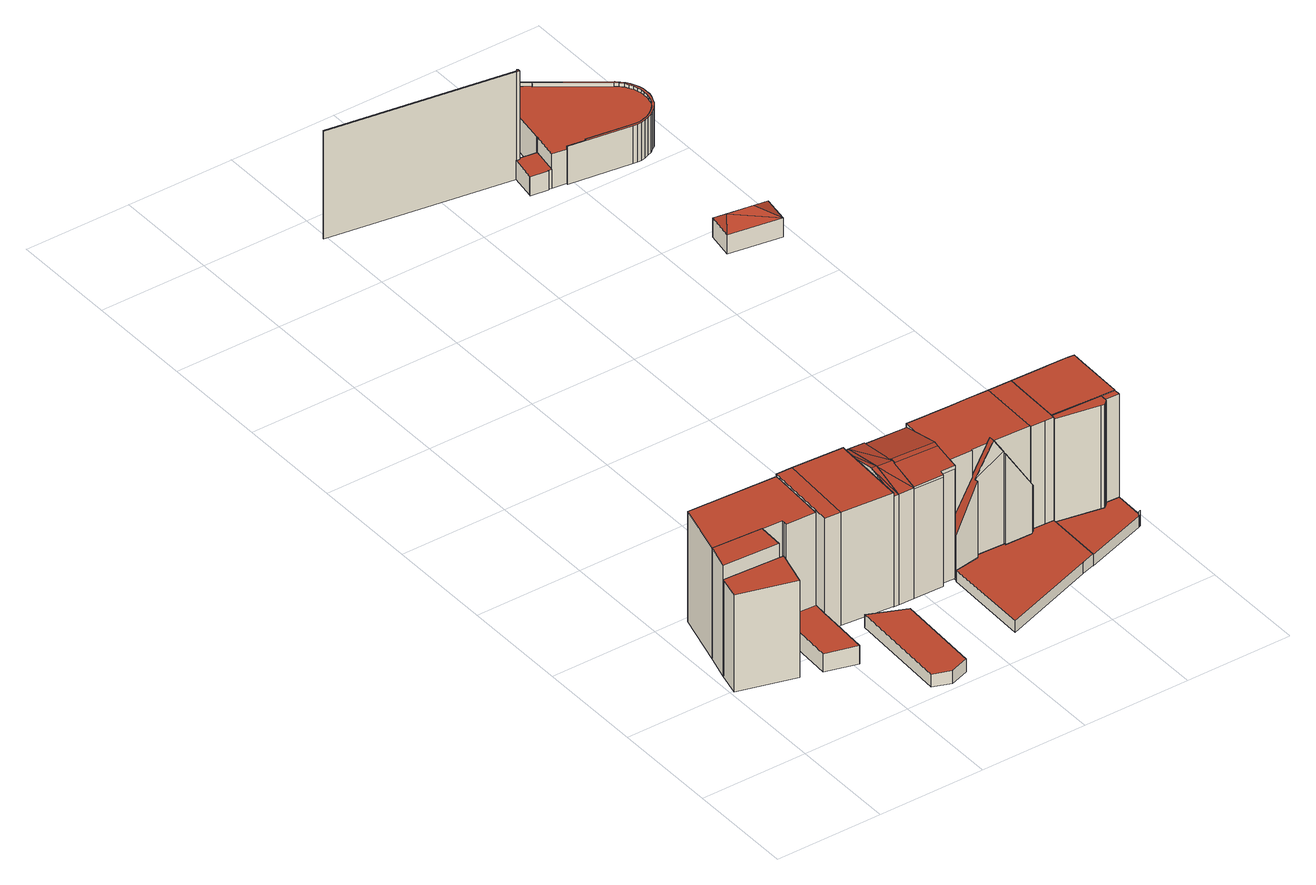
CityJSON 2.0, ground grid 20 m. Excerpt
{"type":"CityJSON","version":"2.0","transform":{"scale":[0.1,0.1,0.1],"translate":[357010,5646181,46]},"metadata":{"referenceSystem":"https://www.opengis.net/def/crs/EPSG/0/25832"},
"CityObjects":{
"building1":{"type":"Building","attributes":{"Gemeindeschluessel":"05315000","Geometrietyp2DReferenz":"3000","function":"31001_2000"},"address":[{"country":"Germany","locality":"Köln","thoroughfareNumber":"52","thoroughfareName":"Theodor-Heuss-Ring"}],"children":["building1-1","building1-2","building1-3"]},
"building1-1":{"type":"BuildingPart","attributes":{"roofType":"1000","measuredHeight":21.71},"parents":["building1"],"geometry":[{"type":"Solid","lod":"2","boundaries":[[[[0,1,2,3,4,5]],[[6,7,8,9,10,11]],[[11,0,5,6]],[[2,9,8,3]],[[1,0,11,10]],[[9,2,1,10]],[[7,6,5,4]],[[3,8,7,4]]]],"semantics":{"surfaces":[{"type":"WallSurface"},{"type":"RoofSurface"},{"type":"GroundSurface"},{"type":"ClosureSurface"}],"values":[[0,0,1,2,0,3,0,3]]}}]},
"building1-2":{"type":"BuildingPart","attributes":{"roofType":"1000","measuredHeight":19.05},"parents":["building1"],"geometry":[{"type":"Solid","lod":"2","boundaries":[[[[4,3,12,13]],[[14,15,8,7]],[[16,17,15,14]],[[13,12,17,16]],[[14,7,4,13,16]],[[3,8,15,17,12]],[[3,4,7,8]]]],"semantics":{"surfaces":[{"type":"WallSurface"},{"type":"RoofSurface"},{"type":"GroundSurface"},{"type":"ClosureSurface"}],"values":[[0,0,0,0,1,2,3]]}}]},
"building1-3":{"type":"BuildingPart","attributes":{"roofType":"1000","measuredHeight":21.69},"parents":["building1"],"geometry":[{"type":"Solid","lod":"2","boundaries":[[[[18,19,20,21]],[[22,23,19,18]],[[24,25,23,22]],[[26,27,25,24]],[[28,29,27,26]],[[10,9,29,28]],[[30,31,2,1]],[[21,20,31,30]],[[1,10,28,26,24,22,18,21,30]],[[19,23,25,27,29,9,2,31,20]],[[9,10,1,2]]]],"semantics":{"surfaces":[{"type":"WallSurface"},{"type":"RoofSurface"},{"type":"GroundSurface"},{"type":"ClosureSurface"}],"values":[[0,0,0,0,0,0,0,0,1,2,3]]}}]},
"building2":{"type":"Building","attributes":{"Gemeindeschluessel":"05315000","Geometrietyp2DReferenz":"3000","function":"31001_2000","roofType":"1000","measuredHeight":3.52},"geometry":[{"type":"Solid","lod":"2","boundaries":[[[[32,33,34,35]],[[36,37,33,32]],[[38,39,37,36]],[[40,41,39,38]],[[42,43,41,40]],[[44,45,43,42]],[[35,34,45,44]],[[42,40,38,36,32,35,44]],[[33,37,39,41,43,45,34]]]],"semantics":{"surfaces":[{"type":"WallSurface"},{"type":"RoofSurface"},{"type":"GroundSurface"}],"values":[[0,0,0,0,0,0,0,1,2]]}}]},
"building3":{"type":"Building","attributes":{"Gemeindeschluessel":"05315000","Geometrietyp2DReferenz":"3000","function":"31001_2460","roofType":"1000","measuredHeight":2.51},"geometry":[{"type":"Solid","lod":"2","boundaries":[[[[46,47,48,49]],[[50,51,47,46]],[[52,53,51,50]],[[54,55,53,52]],[[49,48,55,54]],[[52,50,46,49,54]],[[47,51,53,55,48]]]],"semantics":{"surfaces":[{"type":"WallSurface"},{"type":"RoofSurface"},{"type":"GroundSurface"}],"values":[[0,0,0,0,0,1,2]]}}]},
"building4":{"type":"Building","attributes":{"Gemeindeschluessel":"05315000","Geometrietyp2DReferenz":"3000","function":"31001_1100"},"address":[{"country":"Germany","locality":"Köln","thoroughfareNumber":"54","thoroughfareName":"Theodor-Heuss-Ring"}],"children":["building4-1","building4-2"]},
"building4-1":{"type":"BuildingPart","attributes":{"roofType":"1000","measuredHeight":22.21},"parents":["building4"],"geometry":[{"type":"Solid","lod":"2","boundaries":[[[[56,43,57,58]],[[59,41,43,56]],[[60,61,41,59]],[[62,63,61,60]],[[64,65,63,62]],[[60,59,56,58,64,62]],[[57,43,41,61,63,65]],[[65,64,58,57]]]],"semantics":{"surfaces":[{"type":"WallSurface"},{"type":"RoofSurface"},{"type":"GroundSurface"},{"type":"ClosureSurface"}],"values":[[0,0,0,0,0,1,2,3]]}}]},
"building4-2":{"type":"BuildingPart","attributes":{"roofType":"1000","measuredHeight":22.25},"parents":["building4"],"geometry":[{"type":"Solid","lod":"2","boundaries":[[[[58,57,66,67]],[[68,69,65,64]],[[67,66,69,68]],[[64,58,67,68]],[[57,65,69,66]],[[65,57,58,64]]]],"semantics":{"surfaces":[{"type":"WallSurface"},{"type":"RoofSurface"},{"type":"GroundSurface"},{"type":"ClosureSurface"}],"values":[[0,0,0,1,2,3]]}}]},
"building5":{"type":"Building","attributes":{"Gemeindeschluessel":"05315000","Geometrietyp2DReferenz":"3000","function":"31001_1000"},"address":[{"country":"Germany","locality":"Köln","thoroughfareNumber":"56","thoroughfareName":"Theodor-Heuss-Ring"}],"children":["building5-1","building5-2","building5-3"]},
"building5-1":{"type":"BuildingPart","attributes":{"roofType":"5000","measuredHeight":23.19},"parents":["building5"],"geometry":[{"type":"Solid","lod":"2","boundaries":[[[[70,71,72,73]],[[74,75,71,70]],[[76,77,75,74]],[[78,79,77,76]],[[80,81,79,78]],[[82,83,81,80]],[[84,85,83,82]],[[86,87,85,84]],[[88,89,87,86]],[[70,73,90,91,92,93,94]],[[95,96,97,98,99,100,101]],[[93,92,102,103,97,96]],[[101,100,84,82]],[[100,99,86,84]],[[99,98,104,88,86]],[[93,96,78,76]],[[96,95,80,78]],[[95,101,82,80]],[[94,93,76,74]],[[94,74,70]],[[105,106,72,71,75,77,79,81,83,85,87,89]],[[89,88,107,105]],[[105,107,108,106]],[[108,73,72,106]],[[104,98,97]],[[104,109,107,88]],[[104,97,109]],[[107,109,110,108]],[[109,97,103,102,92,110]],[[110,90,73,108]],[[92,91,90,110]]]],"semantics":{"surfaces":[{"type":"WallSurface"},{"type":"RoofSurface"},{"type":"GroundSurface"},{"type":"ClosureSurface"}],"values":[[0,0,0,0,0,0,0,0,0,1,1,1,0,0,0,0,0,0,0,0,2,3,3,3,0,3,3,0,3,3,3]]}}]},
"building5-2":{"type":"BuildingPart","attributes":{"roofType":"3100","measuredHeight":23.3},"parents":["building5"],"geometry":[{"type":"Solid","lod":"2","boundaries":[[[[111,112,113,114]],[[115,116,112,111]],[[117,118,116,115]],[[111,119,115]],[[114,120,121,122,119]],[[119,111,114]],[[122,123,124,117,115]],[[115,119,122]],[[112,116,118,113]],[[118,117,114,113]],[[121,125,123,122]],[[120,114,117,124]],[[121,120,124,123,125]]]],"semantics":{"surfaces":[{"type":"WallSurface"},{"type":"RoofSurface"},{"type":"GroundSurface"},{"type":"ClosureSurface"}],"values":[[0,0,0,0,1,1,1,1,2,3,0,0,3]]}}]},
"building5-3":{"type":"BuildingPart","attributes":{"roofType":"3100","measuredHeight":23.25},"parents":["building5"],"geometry":[{"type":"Solid","lod":"2","boundaries":[[[[114,113,89,88,104]],[[126,73,72,118,117]],[[104,97,103,127,125]],[[125,121,114,104]],[[127,102,92,91,126,117]],[[117,123,125,127]],[[113,118,72,106,105,89]],[[114,120,124,117]],[[118,113,114,117]],[[108,110,109,107]],[[73,126,90]],[[89,105,107,88]],[[106,108,107,105]],[[72,73,108,106]],[[107,109,104,88]],[[73,90,110,108]],[[121,120,114]],[[123,117,124]],[[121,125,123,124,120]],[[103,102,127]],[[90,126,91]],[[104,109,97]],[[109,110,92,102,103,97]],[[110,90,91,92]]]],"semantics":{"surfaces":[{"type":"WallSurface"},{"type":"RoofSurface"},{"type":"GroundSurface"},{"type":"ClosureSurface"}],"values":[[0,0,1,1,1,1,2,0,3,0,0,3,3,3,3,3,0,0,3,0,0,3,3,3]]}}]},
"building6":{"type":"Building","attributes":{"Gemeindeschluessel":"05315000","Geometrietyp2DReferenz":"3000","function":"31001_2460","roofType":"1000","measuredHeight":2.19},"geometry":[{"type":"Solid","lod":"2","boundaries":[[[[128,129,130,131]],[[132,133,129,128]],[[134,135,133,132]],[[136,137,135,134]],[[138,139,137,136]],[[140,141,139,138]],[[142,143,141,140]],[[144,145,143,142]],[[146,147,145,144]],[[148,149,147,146]],[[150,151,149,148]],[[152,153,151,150]],[[154,155,153,152]],[[156,157,155,154]],[[158,159,157,156]],[[160,161,159,158]],[[131,130,161,160]],[[158,156,154,152,150,148,146,144,142,140,138,136,134,132,128,131,160]],[[129,133,135,137,139,141,143,145,147,149,151,153,155,157,159,161,130]]]],"semantics":{"surfaces":[{"type":"WallSurface"},{"type":"RoofSurface"},{"type":"GroundSurface"}],"values":[[0,0,0,0,0,0,0,0,0,0,0,0,0,0,0,0,0,1,2]]}}]},
"building7":{"type":"Building","attributes":{"Gemeindeschluessel":"05315000","Geometrietyp2DReferenz":"3000","function":"31001_1100"},"address":[{"country":"Germany","locality":"Köln","thoroughfareNumber":"58","thoroughfareName":"Theodor-Heuss-Ring"}],"children":["building7-1","building7-2","building7-3"]},
"building7-1":{"type":"BuildingPart","attributes":{"roofType":"1000","measuredHeight":22.07},"parents":["building7"],"geometry":[{"type":"Solid","lod":"2","boundaries":[[[[162,163,164,165,166]],[[167,168,169,170]],[[171,172,168,167]],[[173,174,172,171]],[[175,176,174,173]],[[166,165,176,175]],[[173,171,167,170,177,162,166,175]],[[164,178,169,168,172,174,176,165]],[[163,162,177,179]],[[178,179,177,170,169]],[[164,163,179,178]]]],"semantics":{"surfaces":[{"type":"WallSurface"},{"type":"RoofSurface"},{"type":"GroundSurface"},{"type":"ClosureSurface"}],"values":[[0,0,0,0,0,0,1,2,0,3,3]]}}]},
"building7-2":{"type":"BuildingPart","attributes":{"roofType":"1000","measuredHeight":22.09},"parents":["building7"],"geometry":[{"type":"Solid","lod":"2","boundaries":[[[[94,180,181,182,183]],[[184,185,180,94]],[[186,187,185,184]],[[188,189,187,186]],[[190,191,189,188]],[[170,169,191,190]],[[192,193,177,170,190,188,186,184,94,183,194,195]],[[181,180,185,187,189,191,169,178,196,197]],[[198,194,183,182]],[[181,197,198,182]],[[169,170,177,179,178]],[[192,195,199]],[[179,177,193]],[[178,179,199,196]],[[179,193,192,199]],[[199,195,194,198]],[[197,196,199,198]]]],"semantics":{"surfaces":[{"type":"WallSurface"},{"type":"RoofSurface"},{"type":"GroundSurface"},{"type":"ClosureSurface"}],"values":[[0,0,0,0,0,0,1,2,0,3,3,0,0,3,3,0,3]]}}]},
"building7-3":{"type":"BuildingPart","attributes":{"roofType":"5000","measuredHeight":23.14},"parents":["building7"],"geometry":[{"type":"Solid","lod":"2","boundaries":[[[[182,181,200,201]],[[202,203,204,205]],[[206,207,203,202]],[[208,209,207,206]],[[210,211,209,208]],[[212,213,211,210]],[[214,215,213,212]],[[216,217,215,214]],[[218,219,217,216]],[[201,200,219,218]],[[202,205,163,179,193,220,221,214,212,210,208,206]],[[220,192,199,198,182,201,218,216,221]],[[214,221,216]],[[181,197,196,178,164,204,203,207,209,211,213,215,217,219,200]],[[181,182,198,197]],[[197,198,199,196]],[[178,196,199,179]],[[164,163,205,204]],[[179,163,164,178]],[[220,193,192]],[[192,193,179,199]]]],"semantics":{"surfaces":[{"type":"WallSurface"},{"type":"RoofSurface"},{"type":"GroundSurface"},{"type":"ClosureSurface"}],"values":[[0,0,0,0,0,0,0,0,0,0,1,1,0,2,3,3,3,0,3,0,3]]}}]},
"building8":{"type":"Building","attributes":{"Gemeindeschluessel":"05315000","Geometrietyp2DReferenz":"3000","function":"31001_1100","roofType":"1000","measuredHeight":2.6},"geometry":[{"type":"Solid","lod":"2","boundaries":[[[[222,223,224,225]],[[226,227,223,222]],[[228,229,227,226]],[[225,224,229,228]],[[226,222,225,228]],[[223,227,229,224]]]],"semantics":{"surfaces":[{"type":"WallSurface"},{"type":"RoofSurface"},{"type":"GroundSurface"}],"values":[[0,0,0,0,1,2]]}}]},
"building9":{"type":"Building","attributes":{"Gemeindeschluessel":"05315000","Geometrietyp2DReferenz":"3000","function":"31001_2460"},"children":["building9-1","building9-2"]},
"building9-1":{"type":"BuildingPart","attributes":{"roofType":"1000","measuredHeight":2.1},"parents":["building9"],"geometry":[{"type":"Solid","lod":"2","boundaries":[[[[230,231,232,233]],[[234,235,231,230]],[[236,237,235,234]],[[238,239,237,236]],[[240,241,239,238]],[[242,243,241,240]],[[244,245,243,242]],[[246,247,245,244]],[[244,242,240,238,236,234,230,233,248,246]],[[231,235,237,239,241,243,245,247,249,232]],[[249,248,233,232]],[[247,246,248,249]]]],"semantics":{"surfaces":[{"type":"WallSurface"},{"type":"RoofSurface"},{"type":"GroundSurface"},{"type":"ClosureSurface"}],"values":[[0,0,0,0,0,0,0,0,1,2,0,3]]}}]},
"building9-2":{"type":"BuildingPart","attributes":{"roofType":"9999","measuredHeight":3},"parents":["building9"],"geometry":[{"type":"MultiSurface","lod":"2","boundaries":[[[250,247,249,251]]],"semantics":{"surfaces":[{"type":"WallSurface"}],"values":[0]}}]},
"building10":{"type":"Building","attributes":{"Gemeindeschluessel":"05315000","Geometrietyp2DReferenz":"3000","function":"31001_1000"},"address":[{"country":"Germany","locality":"Köln","thoroughfareNumber":"60","thoroughfareName":"Theodor-Heuss-Ring"}],"children":["building10-1","building10-2","building10-3"]},
"building10-1":{"type":"BuildingPart","attributes":{"roofType":"1000","measuredHeight":22.25},"parents":["building10"],"geometry":[{"type":"Solid","lod":"2","boundaries":[[[[171,252,253,254,173]],[[167,255,252,171]],[[256,257,258,255,167]],[[259,260,261,262,263]],[[264,265,260,259]],[[266,267,265,264]],[[268,269,270,267,266]],[[264,259,263,256,167,171,173,268,266]],[[253,252,255,258,261,260,265,267,270]],[[269,268,173,254]],[[253,270,269,254]],[[257,256,263,262]],[[261,258,257,262]]]],"semantics":{"surfaces":[{"type":"WallSurface"},{"type":"RoofSurface"},{"type":"GroundSurface"},{"type":"ClosureSurface"}],"values":[[0,0,0,0,0,0,0,1,2,0,3,0,3]]}}]},
"building10-2":{"type":"BuildingPart","attributes":{"roofType":"1000","measuredHeight":14.33},"parents":["building10"],"geometry":[{"type":"Solid","lod":"2","boundaries":[[[[271,272,258,257]],[[273,274,272,271]],[[262,261,274,273]],[[273,271,257,262]],[[272,274,261,258]],[[261,262,257,258]]]],"semantics":{"surfaces":[{"type":"WallSurface"},{"type":"RoofSurface"},{"type":"GroundSurface"},{"type":"ClosureSurface"}],"values":[[0,0,0,1,2,3]]}}]},
"building10-3":{"type":"BuildingPart","attributes":{"roofType":"1000","measuredHeight":22.18},"parents":["building10"],"geometry":[{"type":"Solid","lod":"2","boundaries":[[[[275,276,277,278]],[[279,161,276,275]],[[280,159,161,279]],[[254,253,159,280]],[[281,282,270,269]],[[283,284,282,281]],[[285,286,284,283]],[[278,277,286,285]],[[283,281,269,254,280,279,275,278,285]],[[276,161,159,253,270,282,284,286,277]],[[253,254,269,270]]]],"semantics":{"surfaces":[{"type":"WallSurface"},{"type":"RoofSurface"},{"type":"GroundSurface"},{"type":"ClosureSurface"}],"values":[[0,0,0,0,0,0,0,0,1,2,3]]}}]},
"building11":{"type":"Building","attributes":{"Gemeindeschluessel":"05315000","Geometrietyp2DReferenz":"3000","function":"31001_2000"},"children":["building11-1","building11-2"]},
"building11-1":{"type":"BuildingPart","attributes":{"roofType":"1000","measuredHeight":3.71},"parents":["building11"],"geometry":[{"type":"Solid","lod":"2","boundaries":[[[[287,288,289,290]],[[291,292,288,287]],[[293,294,292,291]],[[295,296,294,293]],[[297,298,296,295]],[[299,300,298,297]],[[301,302,303,304]],[[290,289,302,301]],[[304,305,299,297,295,293,291,287,290,301]],[[288,292,294,296,298,300,306,303,302,289]],[[300,299,305,306]],[[306,305,304,303]]]],"semantics":{"surfaces":[{"type":"WallSurface"},{"type":"RoofSurface"},{"type":"GroundSurface"},{"type":"ClosureSurface"}],"values":[[0,0,0,0,0,0,0,0,1,2,3,3]]}}]},
"building11-2":{"type":"BuildingPart","attributes":{"roofType":"1000","measuredHeight":21.11},"parents":["building11"],"geometry":[{"type":"Solid","lod":"2","boundaries":[[[[307,308,300,299,309]],[[310,311,308,307]],[[312,313,311,310]],[[314,315,313,312]],[[316,317,315,314]],[[318,304,303,317,316]],[[316,314,312,310,307,309,319,318]],[[300,308,311,313,315,317,303,306]],[[305,319,309,299]],[[300,306,305,299]],[[304,318,319,305]],[[306,303,304,305]]]],"semantics":{"surfaces":[{"type":"WallSurface"},{"type":"RoofSurface"},{"type":"GroundSurface"},{"type":"ClosureSurface"}],"values":[[0,0,0,0,0,0,1,2,0,3,0,3]]}}]},
"building12":{"type":"Building","attributes":{"Gemeindeschluessel":"05315000","Geometrietyp2DReferenz":"3000","function":"51009_1610","roofType":"2100","measuredHeight":22.21},"geometry":[{"type":"Solid","lod":"2","boundaries":[[[[281,282,320,321]],[[269,270,282,281]],[[322,267,270,269]],[[323,324,267,322]],[[321,320,324,323]],[[322,269,281,321,323]],[[282,270,267,324,320]]]],"semantics":{"surfaces":[{"type":"WallSurface"},{"type":"RoofSurface"},{"type":"GroundSurface"}],"values":[[0,0,0,0,0,1,2]]}}]},
"building13":{"type":"Building","attributes":{"Gemeindeschluessel":"05315000","Geometrietyp2DReferenz":"3000","function":"31001_2500","roofType":"3200","measuredHeight":5.71},"geometry":[{"type":"Solid","lod":"2","boundaries":[[[[325,326,327,328]],[[329,330,326,325]],[[331,332,330,329]],[[328,327,332,331]],[[325,333,329]],[[331,334,328]],[[334,333,325]],[[325,328,334]],[[329,333,334]],[[334,331,329]],[[326,330,332,327]]]],"semantics":{"surfaces":[{"type":"WallSurface"},{"type":"RoofSurface"},{"type":"GroundSurface"}],"values":[[0,0,0,0,1,1,1,1,1,1,2]]}}]},
"building14":{"type":"Building","attributes":{"Gemeindeschluessel":"05315000","Geometrietyp2DReferenz":"3000","function":"31001_2000"},"children":["building14-1","building14-2"]},
"building14-1":{"type":"BuildingPart","attributes":{"roofType":"1000","measuredHeight":6.74},"parents":["building14"],"geometry":[{"type":"Solid","lod":"2","boundaries":[[[[335,288,336,337]],[[338,289,288,335]],[[339,302,289,338]],[[340,341,302,339]],[[342,343,341,340]],[[344,345,343,342]],[[346,347,348,349,350,351,352,353,354,355,344,342,340,339,338,335,337,356,357,358,359,360,361,362,363,364,365,366,367,368,369,370]],[[371,372,373,374,375,376,377,378,379,380,381,382,383,336,288,289,302,341,343,345,384,385,386,387,388,389,390,391,392,393,394,395]],[[395,369,368,371]],[[371,368,367,372]],[[372,367,366,373]],[[373,366,365,374]],[[374,365,364,375]],[[375,364,363,376]],[[376,363,362,377]],[[377,362,361,378]],[[378,361,360,379]],[[379,360,359,380]],[[380,359,358,381]],[[381,358,357,382]],[[382,357,356,383]],[[383,356,337,336]],[[345,344,355,384]],[[384,355,354,385]],[[385,354,353,386]],[[386,353,352,387]],[[387,352,351,388]],[[388,351,350,389]],[[389,350,349,390]],[[390,349,348,391]],[[391,348,347,392]],[[392,347,346,393]],[[393,346,370,394]],[[394,370,369,395]]]],"semantics":{"surfaces":[{"type":"WallSurface"},{"type":"RoofSurface"},{"type":"GroundSurface"},{"type":"ClosureSurface"}],"values":[[0,0,0,0,0,0,1,2,3,3,3,3,3,3,3,3,3,3,3,3,3,3,3,3,3,3,3,3,3,3,3,3,3,3]]}}]},
"building14-2":{"type":"BuildingPart","attributes":{"roofType":"1000","measuredHeight":7.42},"parents":["building14"],"geometry":[{"type":"Solid","lod":"2","boundaries":[[[[396,397,398,399]],[[400,401,397,396]],[[402,403,401,400]],[[404,405,403,402]],[[406,407,405,404]],[[408,409,407,406]],[[410,411,409,408]],[[412,413,411,410]],[[414,415,413,412]],[[416,417,415,414]],[[418,419,417,416]],[[420,421,419,418]],[[422,337,336,421,420]],[[423,424,345,344,425]],[[426,427,424,423]],[[428,429,427,426]],[[430,431,429,428]],[[432,433,431,430]],[[434,435,433,432]],[[436,437,435,434]],[[438,439,437,436]],[[440,441,439,438]],[[442,443,441,440]],[[399,398,443,442]],[[440,438,436,434,432,430,428,426,423,425,444,445,446,447,448,449,450,451,452,453,454,455,456,457,458,459,460,461,462,463,464,465,466,467,468,422,420,418,416,414,412,410,408,406,404,402,400,396,399,442]],[[397,401,403,405,407,409,411,413,415,417,419,421,336,383,382,381,380,379,378,377,376,375,374,373,372,371,395,394,393,392,391,390,389,388,387,386,385,384,345,424,427,429,431,433,435,437,439,441,443,398]],[[337,422,468,356]],[[383,336,337,356]],[[356,468,467,357]],[[382,383,356,357]],[[357,467,466,358]],[[381,382,357,358]],[[358,466,465,359]],[[380,381,358,359]],[[359,465,464,360]],[[379,380,359,360]],[[360,464,463,361]],[[378,379,360,361]],[[361,463,462,362]],[[377,378,361,362]],[[362,462,461,363]],[[376,377,362,363]],[[363,461,460,364]],[[375,376,363,364]],[[364,460,459,365]],[[374,375,364,365]],[[365,459,458,366]],[[373,374,365,366]],[[366,458,457,367]],[[372,373,366,367]],[[367,457,456,368]],[[371,372,367,368]],[[368,456,455,369]],[[395,371,368,369]],[[369,455,454,370]],[[394,395,369,370]],[[370,454,453,346]],[[393,394,370,346]],[[346,453,452,347]],[[392,393,346,347]],[[347,452,451,348]],[[391,392,347,348]],[[348,451,450,349]],[[390,391,348,349]],[[349,450,449,350]],[[389,390,349,350]],[[350,449,448,351]],[[388,389,350,351]],[[351,448,447,352]],[[387,388,351,352]],[[352,447,446,353]],[[386,387,352,353]],[[353,446,445,354]],[[385,386,353,354]],[[354,445,444,355]],[[384,385,354,355]],[[355,444,425,344]],[[345,384,355,344]]]],"semantics":{"surfaces":[{"type":"WallSurface"},{"type":"RoofSurface"},{"type":"GroundSurface"},{"type":"ClosureSurface"}],"values":[[0,0,0,0,0,0,0,0,0,0,0,0,0,0,0,0,0,0,0,0,0,0,0,0,1,2,0,3,0,3,0,3,0,3,0,3,0,3,0,3,0,3,0,3,0,3,0,3,0,3,0,3,0,3,0,3,0,3,0,3,0,3,0,3,0,3,0,3,0,3,0,3,0,3,0,3,0,3]]}}]}
},
"vertices":[
[26,282,224],[26,282,223],[26,282,7],[13,234,7],[13,234,197],[13,234,224],[118,229,224],[118,229,197],[118,229,7],[120,277,7],[120,277,223],[120,277,224],
[2,190,7],[2,190,197],[126,228,197],[126,228,7],[108,161,197],[108,161,7],
[220,365,223],[220,365,7],[220,376,7],[220,376,223],[214,262,223],[214,262,7],[158,265,223],[158,265,7],[158,270,223],[158,270,7],[158,275,223],[158,275,7],[53,384,223],[53,384,7],
[153,270,42],[153,270,6],[147,151,6],[147,151,42],[158,270,42],[158,270,6],[158,265,42],[158,265,6],[214,262,42],[214,262,6],[212,236,42],[212,236,6],[206,135,42],[206,135,6],
[270,208,31],[270,208,6],[261,19,6],[261,19,31],[337,179,31],[337,179,6],[329,19,31],[329,19,6],[294,7,31],[294,7,6],
[212,236,228],[242,234,6],[242,234,228],[214,262,228],[220,365,228],[220,365,6],[220,376,228],[220,376,6],[250,375,228],[250,375,6],
[339,226,6],[339,226,228],[346,370,228],[346,370,6],
[466,364,219],[466,364,5],[386,368,5],[386,368,219],[465,341,219],[465,341,5],[464,287,219],[464,287,5],[463,277,219],[463,277,5],[462,248,219],[462,248,5],[462,230,219],[462,230,5],[435,231,219],[435,231,5],[434,223,219],[434,223,5],[379,225,219],[379,225,5],[385,359,221],[382,297,235],[382,291,237],[464,287,237],[465,341,225],[462,248,230],[463,277,236],[381,281,236],[379,225,223],[434,223,224],[435,231,225],[462,230,226],[382,290,237],[382,282,236],[379,225,221],[381,281,5],[382,291,5],[381,281,219],[382,291,219],[381,281,221],[382,291,221],
[339,226,221],[339,226,5],[349,226,5],[349,226,221],[346,370,221],[346,370,5],[356,370,221],[356,370,5],[342,289,238],[349,227,221],[350,251,228],[352,289,238],[355,346,226],[356,368,221],[352,288,237],
[386,368,221],[382,287,237],
[635,124,24],[635,124,2],[660,132,2],[660,132,24],[456,62,24],[456,62,2],[461,225,24],[461,225,2],[508,232,24],[508,232,2],[508,239,24],[508,239,2],[562,237,24],[562,237,2],[562,239,24],[562,239,2],[564,239,24],[564,239,2],[564,234,24],[564,234,2],[615,233,24],[615,233,2],[615,237,24],[615,237,2],[620,237,24],[620,237,2],[620,243,24],[620,243,2],[646,242,24],[646,242,2],[663,241,24],[663,241,2],[663,239,24],[663,239,2],
[620,243,225],[620,243,113],[620,243,4],[646,242,4],[646,242,225],[667,360,225],[667,360,4],[623,361,4],[623,361,225],[666,336,225],[666,336,4],[664,249,225],[664,249,4],[663,241,225],[663,241,4],[620,245,225],[620,245,4],[620,245,113],
[465,341,4],[462,248,4],[462,248,91],[462,248,225],[466,364,225],[466,364,4],[466,366,225],[466,366,4],[551,363,225],[551,363,4],[581,363,225],[581,363,4],[537,248,225],[550,248,225],[508,247,225],[508,249,225],[508,249,4],[508,247,4],[508,247,173],[508,249,173],
[461,225,4],[461,225,91],[615,237,120],[615,237,4],[620,237,4],[620,237,113],[615,233,120],[615,233,4],[564,234,201],[564,234,4],[564,239,201],[564,239,4],[562,239,205],[562,239,4],[562,237,205],[562,237,4],[508,239,173],[508,239,4],[508,232,173],[508,232,4],[543,248,235],[543,238,235],
[552,383,31],[552,383,5],[551,363,5],[551,363,31],[582,383,31],[582,383,5],[581,363,31],[581,363,5],
[663,239,22],[663,239,1],[660,132,1],[660,132,22],[743,224,22],[743,224,1],[749,223,22],[749,223,1],[753,226,22],[753,226,1],[757,230,22],[757,230,1],[758,233,22],[758,233,1],[784,232,22],[784,232,1],[782,174,22],[782,174,1],[778,172,22],[778,172,1],
[782,174,31],[778,172,31],
[666,336,2],[664,249,2],[664,249,224],[667,360,2],[734,358,225],[734,358,146],[734,358,2],[787,356,225],[787,356,2],[776,357,2],[776,357,146],[776,357,225],[786,333,225],[786,333,2],[784,244,225],[784,244,2],[758,245,225],[758,245,224],[758,245,2],
[740,370,146],[740,370,2],[773,363,146],[773,363,2],
[743,224,224],[743,224,2],[749,223,2],[749,223,224],[663,239,224],[663,241,224],[758,233,224],[758,233,2],[757,230,224],[757,230,2],[753,226,224],[753,226,2],
[557,1433,46],[557,1433,9],[565,1483,9],[565,1483,46],[550,1434,46],[550,1434,9],[550,1432,46],[550,1432,9],[518,1437,46],[518,1437,9],[518,1439,46],[518,1439,9],[525,1485,46],[525,1485,9],[564,1483,46],[564,1483,9],[531,1488,9],[531,1488,46],[531,1484,46],[531,1484,9],
[188,1537,220],[188,1537,9],[525,1485,220],[188,1539,220],[188,1539,9],[526,1487,220],[526,1487,9],[529,1487,220],[529,1487,9],[529,1489,220],[529,1489,9],[531,1488,220],[531,1484,220],
[784,232,2],[784,232,224],[784,244,224],[784,235,224],[784,235,2],
[783,1166,45],[783,1166,8],[686,1181,8],[686,1181,45],[775,1115,45],[775,1115,8],[678,1131,45],[678,1131,8],[741,1147,65],[694,1154,65],
[557,1433,76],[583,1429,9],[583,1429,76],[565,1483,76],[564,1483,76],[583,1608,76],[583,1608,9],[586,1633,76],[586,1633,9],[608,1617,76],[608,1617,9],[766,1472,76],[766,1480,76],[764,1487,76],[762,1495,76],[758,1501,76],[754,1508,76],[748,1514,76],[742,1519,76],[637,1595,76],[638,1596,76],[617,1424,76],[617,1426,76],[699,1414,76],[707,1413,76],[715,1413,76],[722,1415,76],[730,1417,76],[737,1421,76],[743,1425,76],[749,1430,76],[754,1436,76],[758,1442,76],[762,1449,76],[764,1456,76],[766,1464,76],[762,1449,9],[758,1442,9],[754,1436,9],[749,1430,9],[743,1425,9],[737,1421,9],[730,1417,9],[722,1415,9],[715,1413,9],[707,1413,9],[699,1414,9],[617,1426,9],[617,1424,9],[638,1596,9],[637,1595,9],[742,1519,9],[748,1514,9],[754,1508,9],[758,1501,9],[762,1495,9],[764,1487,9],[766,1480,9],[766,1472,9],[766,1464,9],[764,1456,9],
[765,1448,83],[765,1448,9],[768,1455,9],[768,1455,83],[762,1440,83],[762,1440,9],[757,1433,83],[757,1433,9],[752,1427,83],[752,1427,9],[745,1422,83],[745,1422,9],[739,1417,83],[739,1417,9],[731,1414,83],[731,1414,9],[723,1411,83],[723,1411,9],[715,1409,83],[715,1409,9],[707,1409,83],[707,1409,9],[699,1410,83],[699,1410,9],[583,1427,83],[583,1427,9],[583,1429,83],[610,1619,83],[610,1619,9],[608,1617,83],[745,1522,83],[745,1522,9],[751,1516,83],[751,1516,9],[757,1510,83],[757,1510,9],[761,1503,83],[761,1503,9],[765,1496,83],[765,1496,9],[768,1488,83],[768,1488,9],[770,1480,83],[770,1480,9],[770,1472,83],[770,1472,9],[770,1463,83],[770,1463,9],[638,1596,83],[637,1595,83],[742,1519,83],[748,1514,83],[754,1508,83],[758,1501,83],[762,1495,83],[764,1487,83],[766,1480,83],[766,1472,83],[766,1464,83],[764,1456,83],[762,1449,83],[758,1442,83],[754,1436,83],[749,1430,83],[743,1425,83],[737,1421,83],[730,1417,83],[722,1415,83],[715,1413,83],[707,1413,83],[699,1414,83],[617,1426,83],[617,1424,83]
]}
